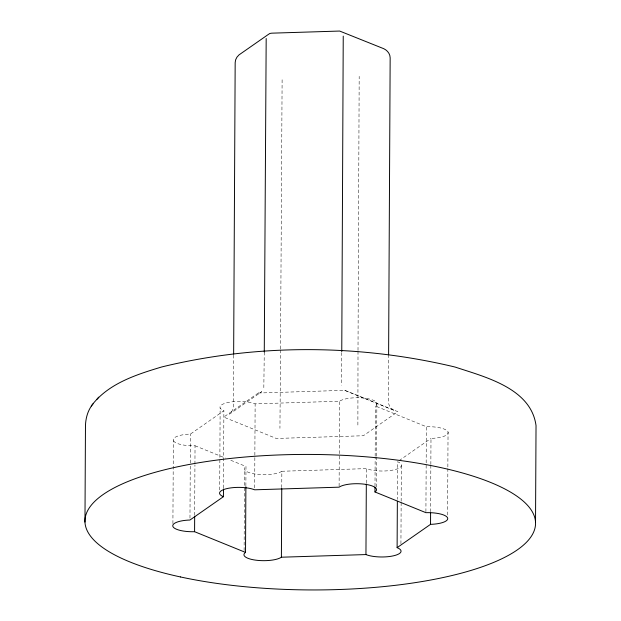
<?xml version="1.0" encoding="UTF-8"?>
<svg xmlns="http://www.w3.org/2000/svg" width="621" height="621" viewBox="0 0 621 621"><rect width="100%" height="100%" fill="white"/><g stroke="black" fill="none" stroke-linecap="round" stroke-linejoin="round"><path stroke-width="0.47" stroke-dasharray="3.1 2.33" d="M172.91 523.573L173.344 440.514A19.515 5.868 0.3 0 1 190.406 434.079L223.886 410.737A19.515 5.868 0.3 0 1 227.814 402.54A19.515 5.868 0.3 0 1 255.13 403.852L339.547 401.228A19.515 5.868 0.3 0 1 365.171 398.263A19.515 5.868 0.3 0 1 375.418 406.018L426.355 426.728A19.515 5.868 0.3 0 1 448.044 431.96L447.857 467.691M189.972 518.093L190.251 464.011M190.259 463.049L190.406 434.079M194.668 515.283L194.932 465.067M194.94 464.097L195.033 445.754A19.515 5.868 0.3 0 1 173.344 440.514M219.702 489.985L220.137 407.896M223.482 487.997L223.886 410.737M233.636 355.096L233.372 406.421L232.914 409.216L231.61 411.847L229.545 414.137L261.783 391.665L260.16 392.713L258.274 393.023L223.739 417.095L276.283 438.457L363.347 435.748L397.882 411.676L344.112 390.097L394.77 410.698C391.207 409.06 388.42 405.622 388.366 401.593L388.599 356.074M244.107 550.586L244.534 469.46M245.877 485.777L245.978 466.464L228.994 459.556M254.688 487.873L255.13 403.852M264.274 352.068L263.824 387.667M280.529 349.895L279.939 428.335M280.529 348.924L282.12 78.735M281.755 487.671L281.849 471.254L366.398 468.622A19.515 5.868 0.3 0 0 393.722 469.903A19.515 5.868 0.3 0 0 397.564 461.706L397.362 499.369M339.105 486.212L339.547 401.228M341.76 352.557L341.76 385.237M358.007 351.354L357.882 425.913M358.007 350.391L359.179 76.336M366.32 483.107L366.398 468.622M374.999 486.173L375.154 457.203M375.154 456.233L375.418 406.018M376.419 487.035L376.574 457.095M376.582 456.132L376.862 403.013M400.933 543.732L401.15 502.203M401.15 501.24L401.345 464.539M425.913 511.712L426.355 426.728M430.601 511.797L430.842 465.44M430.85 464.477L430.99 438.403A19.515 5.868 0.3 0 0 448.044 431.96M447.609 515.011L447.857 468.661M399.156 460.596L430.99 438.403M258.274 393.023L345.338 390.314M195.033 445.754L225.423 458.104M281.849 471.254A19.515 5.868 0.3 0 1 256.225 474.219A19.515 5.868 0.3 0 1 245.978 466.464"/><path stroke-width="0.93" d="M84.968 522.075L85.473 425.377C85.768 417.661 87.996 409.899 93.018 403.906M397.355 501.302L397.114 547.652A19.515 5.868 0.3 0 1 393.272 555.857A19.515 5.868 0.3 0 1 365.948 554.569L281.398 557.208A19.515 5.868 0.3 0 1 255.774 560.165A19.515 5.868 0.3 0 1 245.528 552.411L194.583 531.7L194.668 516.253M194.583 531.7A19.515 5.868 0.3 0 1 172.894 526.468A19.515 5.868 0.3 0 1 189.956 520.025L223.436 496.684L223.475 488.96M233.643 354.125L235.173 62.62L235.623 59.826L236.927 57.194L238.992 54.904L268.225 34.528L269.848 33.472L271.734 33.169L339.656 31.05L383.755 48.694C387.318 50.332 390.104 53.763 390.159 57.792L388.606 355.111M245.528 552.411L245.869 486.74M264.274 352.068L266.184 38.525M281.398 557.208L281.755 488.642M341.76 351.595L343.242 36.119M365.948 554.569L366.32 484.07M397.114 547.652L430.539 524.349A19.515 5.868 0.3 0 0 447.594 517.914A19.515 5.868 0.3 0 0 425.905 512.674L374.968 491.964L374.991 487.136M430.539 524.349L430.594 512.76M535.527 522.308L536.032 425.61C531.056 388.257 485.172 377.025 455.465 367.174L453.679 366.708C358.876 344.228 258.165 343.692 163.377 366.561L161.53 367.019C135.96 374.719 107.868 383.662 91.24 406.018M96.985 399.218L98.708 397.161M374.968 491.964A19.515 5.868 0.3 0 0 364.721 484.217A19.515 5.868 0.3 0 0 339.097 487.175L254.68 489.806A19.515 5.868 0.3 0 0 227.371 488.494A19.515 5.868 0.3 0 0 223.436 496.684M180.408 576.94A225.307 67.751 0.3 0 0 534.627 529.387A225.307 67.751 0.3 0 0 215.704 460.239A225.307 67.751 0.3 0 0 180.408 576.94"/></g></svg>
